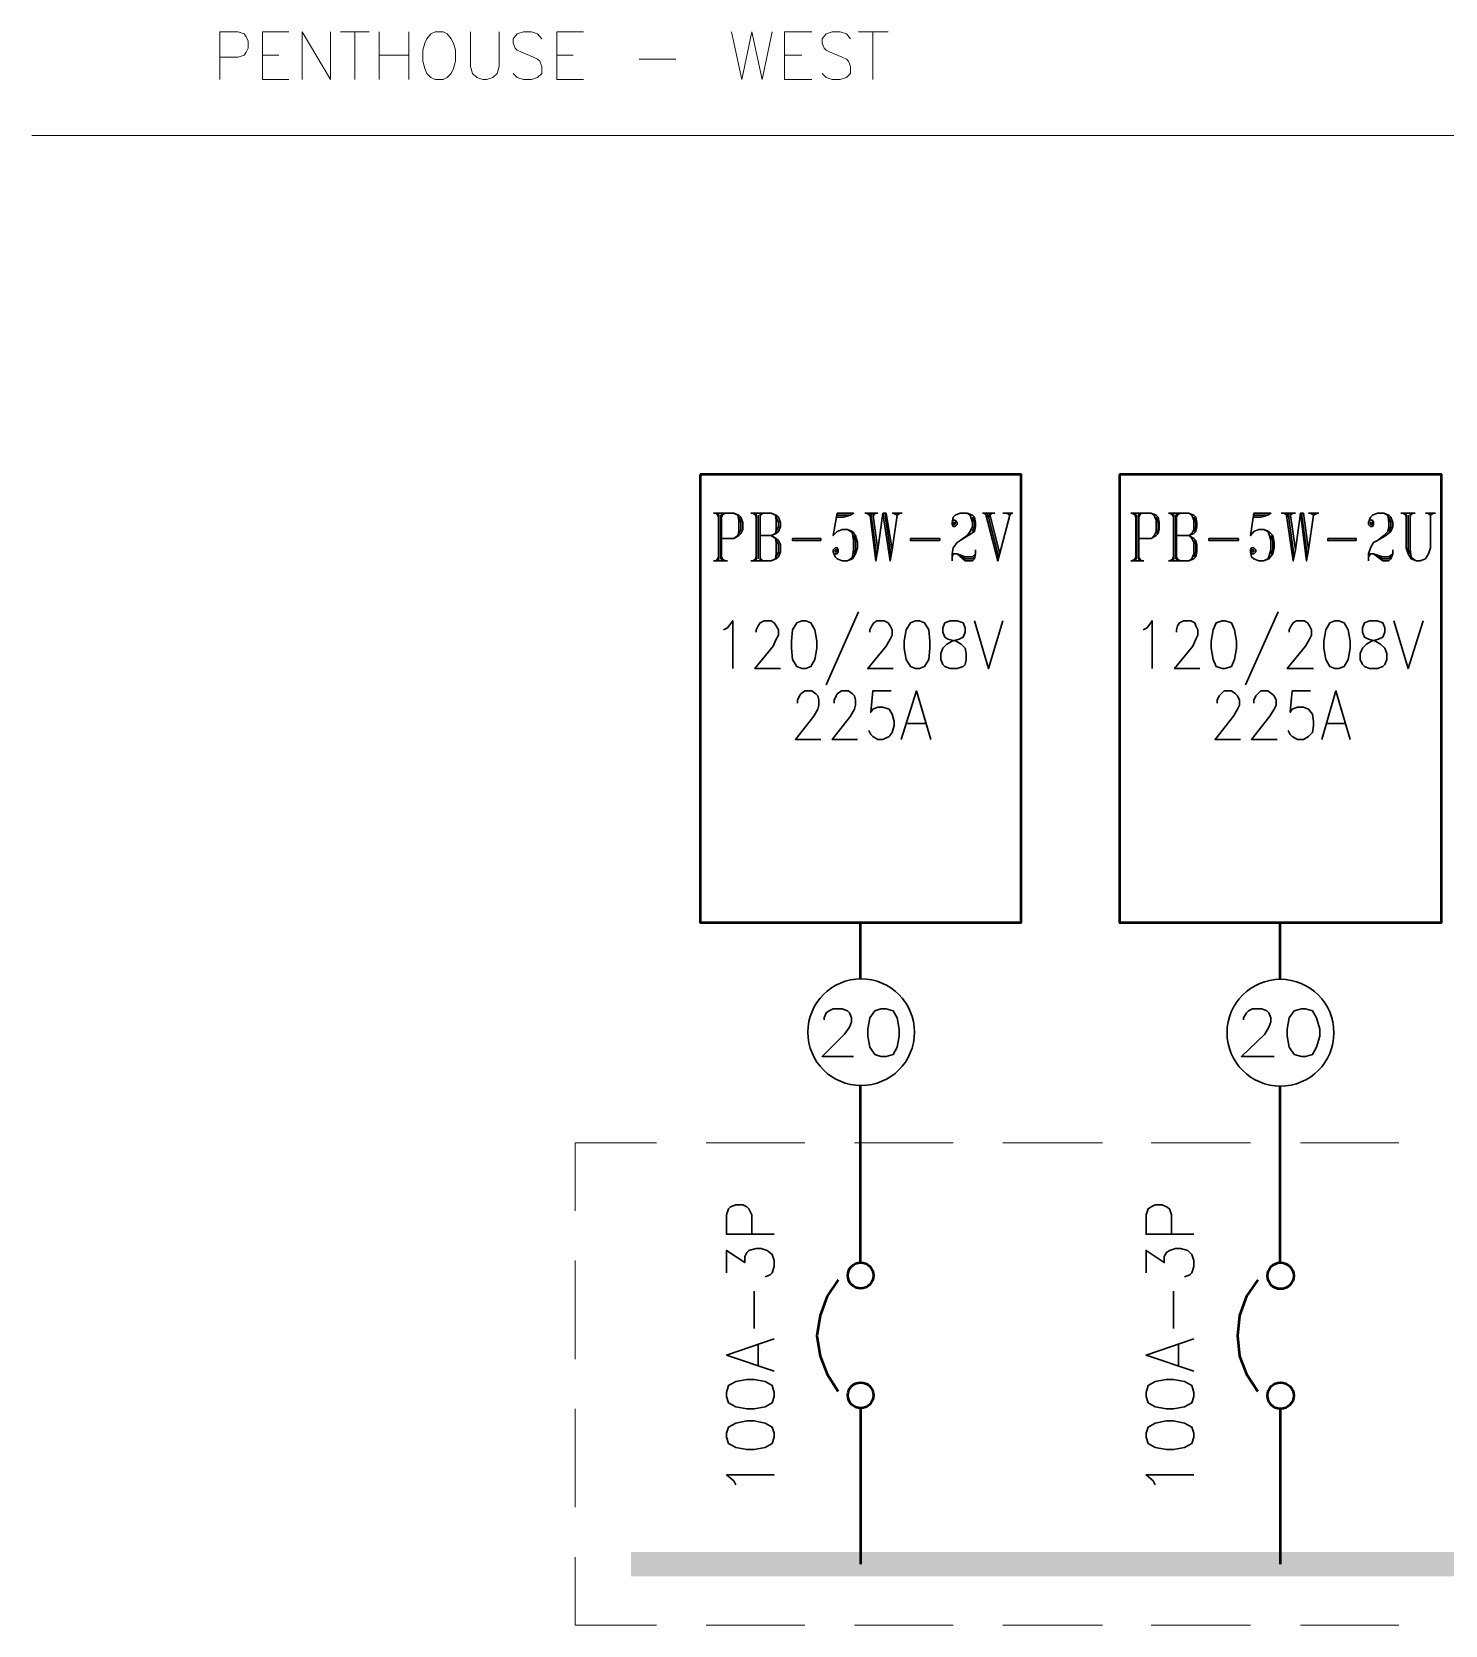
# Model space of a CAD drawing. Header units: inches. Extents: x 0.9 to 46, y 0.8 to 32.4.
# Drawn here: x 5.442 to 7.761, y 25.648 to 28.263 of the extents above; entities that cross this region are included whole.
import ezdxf

# ---------------------------------------------------------------- set-up
doc = ezdxf.new("R2010")
doc.units = ezdxf.units.IN
doc.header["$MEASUREMENT"] = 0
doc.layers.add('PDF_Geometry', color=7, linetype='Continuous')
doc.layers.add('PDF_Solid Fills', color=7, linetype='Continuous')

msp = doc.modelspace()

# ---------------------------------------------------------------- linework, layer by layer
at = {"layer": 'PDF_Geometry', "color": 8, "lineweight": 20, "true_color": 0x808080}
for points in [[(5.7499, 28.1845), (5.7499, 28.2628), (5.7799, 28.2628), (5.7899, 28.2595), (5.7932, 28.2545), (5.7966, 28.2478), (5.7966, 28.2362), (5.7932, 28.2295), (5.7899, 28.2245), (5.7799, 28.2212), (5.7499, 28.2212)], [(5.8632, 28.1845), (5.8199, 28.1845), (5.8199, 28.2628), (5.8632, 28.2628)], [(5.8849, 28.1845), (5.8849, 28.2628), (5.9316, 28.1845), (5.9316, 28.2628)], [(5.9482, 28.2628), (5.9949, 28.2628)], [(5.9716, 28.2628), (5.9716, 28.1845)], [(6.0115, 28.2628), (6.0115, 28.1845)], [(6.0599, 28.2628), (6.0599, 28.1845)], [(6.1616, 28.2628), (6.1616, 28.2061), (6.1649, 28.1945), (6.1716, 28.1878), (6.1816, 28.1845), (6.1882, 28.1845), (6.1982, 28.1878), (6.2049, 28.1945), (6.2082, 28.2061), (6.2082, 28.2628)], [(6.2782, 28.2512), (6.2715, 28.2595), (6.2616, 28.2628), (6.2482, 28.2628), (6.2382, 28.2595), (6.2316, 28.2512), (6.2316, 28.2445), (6.2349, 28.2362), (6.2382, 28.2328), (6.2449, 28.2295), (6.2649, 28.2212), (6.2715, 28.2178), (6.2749, 28.2145), (6.2782, 28.2061), (6.2782, 28.1945), (6.2715, 28.1878), (6.2616, 28.1845), (6.2482, 28.1845), (6.2382, 28.1878), (6.2316, 28.1945)], [(6.3466, 28.1845), (6.3032, 28.1845), (6.3032, 28.2628), (6.3466, 28.2628)], [(6.5899, 28.2628), (6.6066, 28.1845), (6.6232, 28.2628), (6.6399, 28.1845), (6.6566, 28.2628)], [(6.7215, 28.1845), (6.6766, 28.1845), (6.6766, 28.2628), (6.7215, 28.2628)], [(6.7849, 28.2512), (6.7782, 28.2595), (6.7682, 28.2628), (6.7549, 28.2628), (6.7449, 28.2595), (6.7382, 28.2512), (6.7382, 28.2445), (6.7415, 28.2362), (6.7449, 28.2328), (6.7515, 28.2295), (6.7715, 28.2212), (6.7782, 28.2178), (6.7816, 28.2145), (6.7849, 28.2061), (6.7849, 28.1945), (6.7782, 28.1878), (6.7682, 28.1845), (6.7549, 28.1845), (6.7449, 28.1878), (6.7382, 28.1945)], [(6.7982, 28.2628), (6.8465, 28.2628)], [(6.8215, 28.2628), (6.8215, 28.1845)], [(5.8199, 28.2245), (5.8466, 28.2245)], [(6.0115, 28.2245), (6.0599, 28.2245)], [(6.3032, 28.2245), (6.3299, 28.2245)], [(6.4382, 28.2178), (6.4982, 28.2178)], [(6.6766, 28.2245), (6.7049, 28.2245)], [(41.7374, 28.0928), (5.4416, 28.0928)]]:
    msp.add_lwpolyline(points, dxfattribs=at)
msp.add_lwpolyline([(6.1032, 28.2628), (6.0965, 28.2595), (6.0899, 28.2512), (6.0866, 28.2445), (6.0832, 28.2328), (6.0832, 28.2145), (6.0866, 28.2028), (6.0899, 28.1945), (6.0965, 28.1878), (6.1032, 28.1845), (6.1165, 28.1845), (6.1232, 28.1878), (6.1299, 28.1945), (6.1332, 28.2028), (6.1366, 28.2145), (6.1366, 28.2328), (6.1332, 28.2445), (6.1299, 28.2512), (6.1232, 28.2595), (6.1165, 28.2628)], close=True, dxfattribs=at)
at = {"layer": 'PDF_Geometry', "lineweight": 50}
for points in [[(6.5382, 27.5362), (6.5382, 26.8012), (7.0649, 26.8012), (7.0649, 27.5362)], [(7.2265, 27.5362), (7.2265, 26.8012), (7.7548, 26.8012), (7.7548, 27.5362)]]:
    msp.add_lwpolyline(points, close=True, dxfattribs=at)
at = {"layer": 'PDF_Geometry', "lineweight": 30}
for points in [[(6.5599, 27.4728), (6.5932, 27.4728), (6.6015, 27.4695), (6.6049, 27.4662), (6.6082, 27.4578), (6.6082, 27.4462), (6.6049, 27.4395), (6.6015, 27.4362), (6.5932, 27.4312), (6.5732, 27.4312)], [(6.5632, 27.4728), (6.5682, 27.4695)], [(6.5649, 27.4728), (6.5682, 27.4662)], [(6.5682, 27.4728), (6.5682, 27.3945)], [(6.5716, 27.4695), (6.5716, 27.3978)], [(6.5732, 27.4728), (6.5732, 27.3945)], [(6.5766, 27.4728), (6.5732, 27.4662)], [(6.5799, 27.4728), (6.5732, 27.4695)], [(6.5932, 27.4728), (6.5999, 27.4695), (6.6015, 27.4612), (6.6015, 27.4428), (6.5999, 27.4362), (6.5932, 27.4312)], [(6.6015, 27.4662), (6.6049, 27.4578), (6.6049, 27.4462), (6.6015, 27.4395)], [(6.6216, 27.4728), (6.6549, 27.4728), (6.6632, 27.4695), (6.6665, 27.4662), (6.6699, 27.4578), (6.6699, 27.4512), (6.6665, 27.4428), (6.6632, 27.4395), (6.6549, 27.4362), (6.6632, 27.4312), (6.6665, 27.4278), (6.6699, 27.4212), (6.6699, 27.4095), (6.6665, 27.4012), (6.6632, 27.3978), (6.6549, 27.3945), (6.6216, 27.3945)], [(6.6249, 27.4728), (6.6299, 27.4695)], [(6.6282, 27.4728), (6.6299, 27.4662)], [(6.6299, 27.4728), (6.6299, 27.3945)], [(6.6332, 27.4695), (6.6332, 27.3978)], [(6.6365, 27.4728), (6.6365, 27.3945)], [(6.6549, 27.4728), (6.6616, 27.4695), (6.6632, 27.4612), (6.6632, 27.4462), (6.6616, 27.4395), (6.6549, 27.4362), (6.6365, 27.4362)], [(6.6382, 27.4728), (6.6365, 27.4662)], [(6.6416, 27.4728), (6.6365, 27.4695)], [(6.6632, 27.4662), (6.6665, 27.4578), (6.6665, 27.4512), (6.6632, 27.4428)], [(6.7632, 27.4662), (6.7732, 27.4662), (6.7849, 27.4695), (6.7899, 27.4728), (6.7632, 27.4728), (6.7565, 27.4362), (6.7632, 27.4428), (6.7715, 27.4462), (6.7799, 27.4462), (6.7882, 27.4428), (6.7932, 27.4362), (6.7966, 27.4245), (6.7966, 27.4162), (6.7932, 27.4062), (6.7882, 27.3978), (6.7799, 27.3945), (6.7715, 27.3945), (6.7632, 27.3978), (6.7599, 27.4012), (6.7565, 27.4095), (6.7565, 27.4128), (6.7599, 27.4162), (6.7632, 27.4162), (6.7649, 27.4128), (6.7649, 27.4095), (6.7632, 27.4062), (6.7599, 27.4062)], [(6.7632, 27.4695), (6.7849, 27.4695)], [(6.8082, 27.4728), (6.8299, 27.4728)], [(6.8099, 27.4728), (6.8182, 27.4695)], [(6.8132, 27.4728), (6.8182, 27.4662)], [(6.8165, 27.4728), (6.8265, 27.3945), (6.8265, 27.4128), (6.8182, 27.4728)], [(6.8215, 27.4728), (6.8299, 27.4128), (6.8382, 27.4728), (6.8499, 27.3945), (6.8499, 27.4128), (6.8415, 27.4728)], [(6.8249, 27.4728), (6.8215, 27.4662)], [(6.8265, 27.4728), (6.8215, 27.4695)], [(6.8382, 27.4728), (6.8432, 27.4728), (6.8532, 27.4128), (6.8615, 27.4695)], [(6.8532, 27.4728), (6.8699, 27.4728)], [(6.8549, 27.4728), (6.8615, 27.4695), (6.8666, 27.4728)], [(6.9532, 27.4612), (6.9565, 27.4612), (6.9599, 27.4578), (6.9599, 27.4545), (6.9565, 27.4512), (6.9532, 27.4512), (6.9516, 27.4545), (6.9516, 27.4578), (6.9532, 27.4662), (6.9565, 27.4695), (6.9649, 27.4728), (6.9765, 27.4728), (6.9849, 27.4695), (6.9882, 27.4662), (6.9899, 27.4578), (6.9899, 27.4512), (6.9882, 27.4428), (6.9782, 27.4362), (6.9649, 27.4278), (6.9599, 27.4245), (6.9532, 27.4162), (6.9516, 27.4062), (6.9516, 27.3945)], [(6.9765, 27.4728), (6.9815, 27.4695), (6.9849, 27.4578), (6.9849, 27.4512), (6.9815, 27.4428), (6.9765, 27.4362), (6.9649, 27.4278)], [(6.9849, 27.4662), (6.9882, 27.4578), (6.9882, 27.4512), (6.9849, 27.4428)], [(7.0015, 27.4728), (7.0215, 27.4728)], [(7.0049, 27.4728), (7.0099, 27.4662)], [(7.0066, 27.4728), (7.0266, 27.3945), (7.0266, 27.4062), (7.0099, 27.4728)], [(7.0132, 27.4728), (7.0299, 27.4062)], [(7.0149, 27.4728), (7.0132, 27.4662)], [(7.0182, 27.4728), (7.0132, 27.4695)], [(7.0465, 27.4695), (7.0266, 27.3945)], [(7.0349, 27.4728), (7.0515, 27.4728)], [(7.0415, 27.4728), (7.0465, 27.4695), (7.0499, 27.4728)], [(7.2449, 27.4728), (7.2782, 27.4728), (7.2865, 27.4695), (7.2899, 27.4662), (7.2915, 27.4578), (7.2915, 27.4462), (7.2899, 27.4395), (7.2865, 27.4362), (7.2782, 27.4312), (7.2582, 27.4312)], [(7.2465, 27.4728), (7.2532, 27.4695)], [(7.2499, 27.4728), (7.2532, 27.4662)], [(7.2532, 27.4728), (7.2532, 27.3945)], [(7.2549, 27.4695), (7.2549, 27.3978)], [(7.2582, 27.4728), (7.2582, 27.3945)], [(7.2615, 27.4728), (7.2582, 27.4662)], [(7.2632, 27.4728), (7.2582, 27.4695)], [(7.2782, 27.4728), (7.2832, 27.4695), (7.2865, 27.4612), (7.2865, 27.4428), (7.2832, 27.4362), (7.2782, 27.4312)], [(7.2865, 27.4662), (7.2899, 27.4578), (7.2899, 27.4462), (7.2865, 27.4395)], [(7.3065, 27.4728), (7.3399, 27.4728), (7.3482, 27.4695), (7.3515, 27.4662), (7.3532, 27.4578), (7.3532, 27.4512), (7.3515, 27.4428), (7.3482, 27.4395), (7.3399, 27.4362), (7.3482, 27.4312), (7.3515, 27.4278), (7.3532, 27.4212), (7.3532, 27.4095), (7.3515, 27.4012), (7.3482, 27.3978), (7.3399, 27.3945), (7.3065, 27.3945)], [(7.3082, 27.4728), (7.3149, 27.4695)], [(7.3115, 27.4728), (7.3149, 27.4662)], [(7.3149, 27.4728), (7.3149, 27.3945)], [(7.3182, 27.4695), (7.3182, 27.3978)], [(7.3199, 27.4728), (7.3199, 27.3945)], [(7.3399, 27.4728), (7.3449, 27.4695), (7.3482, 27.4612), (7.3482, 27.4462), (7.3449, 27.4395), (7.3399, 27.4362), (7.3199, 27.4362)], [(7.3232, 27.4728), (7.3199, 27.4662)], [(7.3265, 27.4728), (7.3199, 27.4695)], [(7.3482, 27.4662), (7.3515, 27.4578), (7.3515, 27.4512), (7.3482, 27.4428)], [(7.4465, 27.4662), (7.4582, 27.4662), (7.4699, 27.4695), (7.4749, 27.4728), (7.4465, 27.4728), (7.4415, 27.4362), (7.4465, 27.4428), (7.4549, 27.4462), (7.4632, 27.4462), (7.4715, 27.4428), (7.4782, 27.4362), (7.4799, 27.4245), (7.4799, 27.4162), (7.4782, 27.4062), (7.4715, 27.3978), (7.4632, 27.3945), (7.4549, 27.3945), (7.4465, 27.3978), (7.4432, 27.4012), (7.4415, 27.4095), (7.4415, 27.4128), (7.4432, 27.4162), (7.4465, 27.4162), (7.4499, 27.4128), (7.4499, 27.4095), (7.4465, 27.4062), (7.4432, 27.4062)], [(7.4465, 27.4695), (7.4699, 27.4695)], [(7.4915, 27.4728), (7.5149, 27.4728)], [(7.4949, 27.4728), (7.5032, 27.4695)], [(7.4982, 27.4728), (7.5032, 27.4662)], [(7.4999, 27.4728), (7.5115, 27.3945), (7.5115, 27.4128), (7.5032, 27.4728)], [(7.5065, 27.4728), (7.5149, 27.4128), (7.5232, 27.4728), (7.5332, 27.3945), (7.5332, 27.4128), (7.5249, 27.4728)], [(7.5082, 27.4728), (7.5065, 27.4662)], [(7.5115, 27.4728), (7.5065, 27.4695)], [(7.5232, 27.4728), (7.5282, 27.4728), (7.5365, 27.4128), (7.5449, 27.4695)], [(7.5365, 27.4728), (7.5532, 27.4728)], [(7.5399, 27.4728), (7.5449, 27.4695), (7.5515, 27.4728)], [(7.6382, 27.4612), (7.6415, 27.4612), (7.6432, 27.4578), (7.6432, 27.4545), (7.6415, 27.4512), (7.6382, 27.4512), (7.6349, 27.4545), (7.6349, 27.4578), (7.6382, 27.4662), (7.6415, 27.4695), (7.6499, 27.4728), (7.6599, 27.4728), (7.6682, 27.4695), (7.6715, 27.4662), (7.6749, 27.4578), (7.6749, 27.4512), (7.6715, 27.4428), (7.6632, 27.4362), (7.6499, 27.4278), (7.6432, 27.4245), (7.6382, 27.4162), (7.6349, 27.4062), (7.6349, 27.3945)], [(7.6599, 27.4728), (7.6665, 27.4695), (7.6682, 27.4578), (7.6682, 27.4512), (7.6665, 27.4428), (7.6599, 27.4362), (7.6499, 27.4278)], [(7.6682, 27.4662), (7.6715, 27.4578), (7.6715, 27.4512), (7.6682, 27.4428)], [(7.6882, 27.4728), (7.7115, 27.4728)], [(7.6915, 27.4728), (7.6965, 27.4695)], [(7.6949, 27.4728), (7.6965, 27.4662)], [(7.6965, 27.4728), (7.6965, 27.4162), (7.6999, 27.4062), (7.7049, 27.3978), (7.7132, 27.3945), (7.7199, 27.3945), (7.7282, 27.3978), (7.7332, 27.4062), (7.7365, 27.4162), (7.7365, 27.4695)], [(7.6999, 27.4695), (7.6999, 27.4128), (7.7032, 27.4062)], [(7.7032, 27.4728), (7.7032, 27.4128), (7.7049, 27.4012), (7.7082, 27.3978), (7.7132, 27.3945)], [(7.7049, 27.4728), (7.7032, 27.4662)], [(7.7082, 27.4728), (7.7032, 27.4695)], [(7.7282, 27.4728), (7.7449, 27.4728)], [(7.7315, 27.4728), (7.7365, 27.4695), (7.7415, 27.4728)], [(6.6549, 27.4362), (6.6616, 27.4312), (6.6632, 27.4245), (6.6632, 27.4062), (6.6616, 27.3978), (6.6549, 27.3945)], [(6.7799, 27.4462), (6.7849, 27.4428), (6.7882, 27.4395), (6.7899, 27.4278), (6.7899, 27.4128), (6.7882, 27.4012), (6.7849, 27.3978), (6.7799, 27.3945)], [(6.7899, 27.4362), (6.7932, 27.4278), (6.7932, 27.4128), (6.7899, 27.4062)], [(7.3399, 27.4362), (7.3449, 27.4312), (7.3482, 27.4245), (7.3482, 27.4062), (7.3449, 27.3978), (7.3399, 27.3945)], [(7.4632, 27.4462), (7.4699, 27.4428), (7.4715, 27.4395), (7.4749, 27.4278), (7.4749, 27.4128), (7.4715, 27.4012), (7.4699, 27.3978), (7.4632, 27.3945)], [(7.4749, 27.4362), (7.4782, 27.4278), (7.4782, 27.4128), (7.4749, 27.4062)], [(6.6632, 27.4278), (6.6665, 27.4212), (6.6665, 27.4095), (6.6632, 27.4012)], [(6.8299, 27.4128), (6.8265, 27.3945)], [(6.8532, 27.4128), (6.8499, 27.3945)], [(6.9516, 27.4012), (6.9532, 27.4062), (6.9599, 27.4062), (6.9732, 27.4012), (6.9849, 27.4012), (6.9899, 27.4062)], [(6.9899, 27.4128), (6.9899, 27.4062), (6.9882, 27.3978), (6.9849, 27.3945), (6.9732, 27.3945), (6.9599, 27.4062), (6.9732, 27.3978), (6.9849, 27.3978), (6.9882, 27.4012)], [(7.3482, 27.4278), (7.3515, 27.4212), (7.3515, 27.4095), (7.3482, 27.4012)], [(7.5149, 27.4128), (7.5115, 27.3945)], [(7.5365, 27.4128), (7.5332, 27.3945)], [(7.6349, 27.4012), (7.6382, 27.4062), (7.6432, 27.4062), (7.6582, 27.4012), (7.6682, 27.4012), (7.6749, 27.4062)], [(7.6749, 27.4128), (7.6749, 27.4062), (7.6715, 27.3978), (7.6682, 27.3945), (7.6582, 27.3945), (7.6432, 27.4062), (7.6582, 27.3978), (7.6682, 27.3978), (7.6715, 27.4012)], [(6.5599, 27.3945), (6.5832, 27.3945)], [(6.5682, 27.3978), (6.5632, 27.3945)], [(6.5682, 27.4012), (6.5649, 27.3945)], [(6.5732, 27.4012), (6.5766, 27.3945)], [(6.5732, 27.3978), (6.5799, 27.3945)], [(6.6299, 27.3978), (6.6249, 27.3945)], [(6.6299, 27.4012), (6.6282, 27.3945)], [(6.6365, 27.4012), (6.6382, 27.3945)], [(6.6365, 27.3978), (6.6416, 27.3945)], [(7.2449, 27.3945), (7.2665, 27.3945)], [(7.2532, 27.3978), (7.2465, 27.3945)], [(7.2532, 27.4012), (7.2499, 27.3945)], [(7.2582, 27.4012), (7.2615, 27.3945)], [(7.2582, 27.3978), (7.2632, 27.3945)], [(7.3149, 27.3978), (7.3082, 27.3945)], [(7.3149, 27.4012), (7.3115, 27.3945)], [(7.3199, 27.4012), (7.3232, 27.3945)], [(7.3199, 27.3978), (7.3265, 27.3945)], [(6.7982, 27.3112), (6.7449, 27.1912)], [(7.4865, 27.3112), (7.4332, 27.1912)], [(6.5766, 27.2812), (6.5832, 27.2845), (6.5916, 27.2962), (6.5916, 27.2178)], [(6.6299, 27.2778), (6.6299, 27.2812), (6.6332, 27.2878), (6.6365, 27.2928), (6.6432, 27.2962), (6.6549, 27.2962), (6.6599, 27.2928), (6.6632, 27.2878), (6.6665, 27.2812), (6.6665, 27.2728), (6.6632, 27.2662), (6.6582, 27.2545), (6.6282, 27.2178), (6.6699, 27.2178)], [(6.8165, 27.2778), (6.8165, 27.2812), (6.8199, 27.2878), (6.8232, 27.2928), (6.8282, 27.2962), (6.8399, 27.2962), (6.8465, 27.2928), (6.8499, 27.2878), (6.8532, 27.2812), (6.8532, 27.2728), (6.8499, 27.2662), (6.8432, 27.2545), (6.8132, 27.2178), (6.8549, 27.2178)], [(6.9882, 27.2962), (7.0115, 27.2178), (7.0349, 27.2962)], [(7.2649, 27.2812), (7.2715, 27.2845), (7.2799, 27.2962), (7.2799, 27.2178)], [(7.3199, 27.2778), (7.3199, 27.2812), (7.3215, 27.2878), (7.3249, 27.2928), (7.3315, 27.2962), (7.3432, 27.2962), (7.3499, 27.2928), (7.3515, 27.2878), (7.3549, 27.2812), (7.3549, 27.2728), (7.3515, 27.2662), (7.3465, 27.2545), (7.3166, 27.2178), (7.3582, 27.2178)], [(7.5049, 27.2778), (7.5049, 27.2812), (7.5082, 27.2878), (7.5115, 27.2928), (7.5165, 27.2962), (7.5299, 27.2962), (7.5349, 27.2928), (7.5382, 27.2878), (7.5416, 27.2812), (7.5416, 27.2728), (7.5382, 27.2662), (7.5315, 27.2545), (7.5015, 27.2178), (7.5449, 27.2178)], [(7.6765, 27.2962), (7.6999, 27.2178), (7.7248, 27.2962)], [(6.6982, 27.1612), (6.6982, 27.1662), (6.7015, 27.1728), (6.7032, 27.1762), (6.7099, 27.1812), (6.7215, 27.1812), (6.7282, 27.1762), (6.7315, 27.1728), (6.7332, 27.1662), (6.7332, 27.1578), (6.7315, 27.1512), (6.7249, 27.1395), (6.6949, 27.1012), (6.7365, 27.1012)], [(6.7582, 27.1612), (6.7582, 27.1662), (6.7616, 27.1728), (6.7632, 27.1762), (6.7699, 27.1812), (6.7816, 27.1812), (6.7882, 27.1762), (6.7915, 27.1728), (6.7932, 27.1662), (6.7932, 27.1578), (6.7915, 27.1512), (6.7849, 27.1395), (6.7549, 27.1012), (6.7966, 27.1012)], [(6.8515, 27.1812), (6.8215, 27.1812), (6.8182, 27.1462), (6.8215, 27.1512), (6.8299, 27.1545), (6.8382, 27.1545), (6.8482, 27.1512), (6.8532, 27.1429), (6.8565, 27.1312), (6.8565, 27.1245), (6.8532, 27.1128), (6.8482, 27.1062), (6.8382, 27.1012), (6.8299, 27.1012), (6.8215, 27.1062), (6.8182, 27.1095), (6.8149, 27.1162)], [(6.8682, 27.1012), (6.8932, 27.1812), (6.9166, 27.1012)], [(7.3865, 27.1612), (7.3865, 27.1662), (7.3899, 27.1728), (7.3932, 27.1762), (7.3982, 27.1812), (7.4099, 27.1812), (7.4165, 27.1762), (7.4199, 27.1728), (7.4232, 27.1662), (7.4232, 27.1578), (7.4199, 27.1512), (7.4132, 27.1395), (7.3832, 27.1012), (7.4249, 27.1012)], [(7.4465, 27.1612), (7.4465, 27.1662), (7.4499, 27.1728), (7.4532, 27.1762), (7.4582, 27.1812), (7.4699, 27.1812), (7.4765, 27.1762), (7.4799, 27.1728), (7.4832, 27.1662), (7.4832, 27.1578), (7.4799, 27.1512), (7.4732, 27.1395), (7.4432, 27.1012), (7.4849, 27.1012)], [(7.5399, 27.1812), (7.5099, 27.1812), (7.5065, 27.1462), (7.5099, 27.1512), (7.5182, 27.1545), (7.5282, 27.1545), (7.5365, 27.1512), (7.5432, 27.1429), (7.5449, 27.1312), (7.5449, 27.1245), (7.5432, 27.1128), (7.5365, 27.1062), (7.5282, 27.1012), (7.5182, 27.1012), (7.5099, 27.1062), (7.5065, 27.1095), (7.5032, 27.1162)], [(7.5582, 27.1012), (7.5815, 27.1812), (7.6049, 27.1012)], [(6.8782, 27.1278), (6.9082, 27.1278)], [(7.5665, 27.1278), (7.5965, 27.1278)], [(6.7415, 26.6412), (6.7415, 26.6445), (6.7449, 26.6528), (6.7499, 26.6562), (6.7565, 26.6595), (6.7715, 26.6595), (6.7799, 26.6562), (6.7832, 26.6528), (6.7865, 26.6445), (6.7865, 26.6378), (6.7832, 26.6295), (6.7749, 26.6178), (6.7382, 26.5812), (6.7899, 26.5812)], [(7.4299, 26.6412), (7.4299, 26.6445), (7.4349, 26.6528), (7.4382, 26.6562), (7.4448, 26.6595), (7.4599, 26.6595), (7.4682, 26.6562), (7.4715, 26.6528), (7.4749, 26.6445), (7.4749, 26.6378), (7.4715, 26.6295), (7.4648, 26.6178), (7.4265, 26.5812), (7.4799, 26.5812)], [(6.6599, 26.2895), (6.5815, 26.2895), (6.5815, 26.3212), (6.5849, 26.3312), (6.5882, 26.3345), (6.5965, 26.3378), (6.6082, 26.3378), (6.6149, 26.3345), (6.6182, 26.3312), (6.6232, 26.3212), (6.6232, 26.2895)], [(7.3482, 26.2895), (7.2699, 26.2895), (7.2699, 26.3212), (7.2732, 26.3312), (7.2782, 26.3345), (7.2849, 26.3378), (7.2965, 26.3378), (7.3032, 26.3345), (7.3082, 26.3312), (7.3115, 26.3212), (7.3115, 26.2895)], [(6.5815, 26.2262), (6.5815, 26.2629), (6.6115, 26.2429), (6.6115, 26.2528), (6.6149, 26.2595), (6.6182, 26.2629), (6.6299, 26.2662), (6.6382, 26.2662), (6.6482, 26.2629), (6.6566, 26.2562), (6.6599, 26.2462), (6.6599, 26.2362), (6.6566, 26.2262), (6.6532, 26.2229), (6.6449, 26.2195)], [(7.2699, 26.2262), (7.2699, 26.2629), (7.2999, 26.2429), (7.2999, 26.2528), (7.3032, 26.2595), (7.3082, 26.2629), (7.3182, 26.2662), (7.3265, 26.2662), (7.3382, 26.2629), (7.3449, 26.2562), (7.3482, 26.2462), (7.3482, 26.2362), (7.3449, 26.2262), (7.3415, 26.2229), (7.3332, 26.2195)], [(6.6266, 26.1345), (6.6266, 26.1962)], [(7.3149, 26.1345), (7.3149, 26.1962)], [(6.6599, 26.0645), (6.5815, 26.0912), (6.6599, 26.1179)], [(6.6332, 26.0745), (6.6332, 26.1079)], [(7.3482, 26.0645), (7.2699, 26.0912), (7.3482, 26.1179)], [(7.3232, 26.0745), (7.3232, 26.1079)], [(6.5965, 25.8779), (6.5932, 25.8845), (6.5815, 25.8945), (6.6599, 25.8945)], [(7.2849, 25.8779), (7.2815, 25.8845), (7.2699, 25.8945), (7.3482, 25.8945)]]:
    msp.add_lwpolyline(points, dxfattribs=at)
for points in [[(6.9532, 27.4545), (6.9565, 27.4545), (6.9565, 27.4578), (6.9532, 27.4578)], [(7.6382, 27.4545), (7.6415, 27.4545), (7.6415, 27.4578), (7.6382, 27.4578)], [(6.7365, 27.4278), (6.6899, 27.4278), (6.6899, 27.4312), (6.7365, 27.4312)], [(6.9315, 27.4278), (6.8832, 27.4278), (6.8832, 27.4312), (6.9315, 27.4312)], [(7.4215, 27.4278), (7.3732, 27.4278), (7.3732, 27.4312), (7.4215, 27.4312)], [(7.6149, 27.4278), (7.5682, 27.4278), (7.5682, 27.4312), (7.6149, 27.4312)], [(6.7599, 27.4095), (6.7632, 27.4095), (6.7632, 27.4128), (6.7599, 27.4128)], [(7.4432, 27.4095), (7.4465, 27.4095), (7.4465, 27.4128), (7.4432, 27.4128)], [(6.7049, 27.2962), (6.6966, 27.2928), (6.6899, 27.2812), (6.6882, 27.2629), (6.6882, 27.2512), (6.6899, 27.2328), (6.6966, 27.2212), (6.7049, 27.2178), (6.7116, 27.2178), (6.7199, 27.2212), (6.7266, 27.2328), (6.7299, 27.2512), (6.7299, 27.2629), (6.7266, 27.2812), (6.7199, 27.2928), (6.7116, 27.2962)], [(6.8915, 27.2962), (6.8832, 27.2928), (6.8765, 27.2812), (6.8732, 27.2629), (6.8732, 27.2512), (6.8765, 27.2328), (6.8832, 27.2212), (6.8915, 27.2178), (6.8982, 27.2178), (6.9065, 27.2212), (6.9132, 27.2328), (6.9149, 27.2512), (6.9149, 27.2629), (6.9132, 27.2812), (6.9065, 27.2928), (6.8982, 27.2962)], [(6.9482, 27.2962), (6.9399, 27.2928), (6.9365, 27.2845), (6.9365, 27.2778), (6.9399, 27.2695), (6.9449, 27.2662), (6.9582, 27.2629), (6.9665, 27.2578), (6.9732, 27.2512), (6.9749, 27.2428), (6.9749, 27.2328), (6.9732, 27.2245), (6.9699, 27.2212), (6.9599, 27.2178), (6.9482, 27.2178), (6.9399, 27.2212), (6.9365, 27.2245), (6.9332, 27.2328), (6.9332, 27.2428), (6.9365, 27.2512), (6.9432, 27.2578), (6.9516, 27.2629), (6.9632, 27.2662), (6.9699, 27.2695), (6.9732, 27.2778), (6.9732, 27.2845), (6.9699, 27.2928), (6.9599, 27.2962)], [(7.3949, 27.2962), (7.3849, 27.2928), (7.3799, 27.2812), (7.3765, 27.2629), (7.3765, 27.2512), (7.3799, 27.2328), (7.3849, 27.2212), (7.3949, 27.2178), (7.3999, 27.2178), (7.4099, 27.2212), (7.4149, 27.2328), (7.4182, 27.2512), (7.4182, 27.2629), (7.4149, 27.2812), (7.4099, 27.2928), (7.3999, 27.2962)], [(7.5799, 27.2962), (7.5715, 27.2928), (7.5649, 27.2812), (7.5615, 27.2629), (7.5615, 27.2512), (7.5649, 27.2328), (7.5715, 27.2212), (7.5799, 27.2178), (7.5865, 27.2178), (7.5949, 27.2212), (7.6015, 27.2328), (7.6049, 27.2512), (7.6049, 27.2629), (7.6015, 27.2812), (7.5949, 27.2928), (7.5865, 27.2962)], [(7.6365, 27.2962), (7.6282, 27.2928), (7.6249, 27.2845), (7.6249, 27.2778), (7.6282, 27.2695), (7.6349, 27.2662), (7.6465, 27.2629), (7.6548, 27.2578), (7.6615, 27.2512), (7.6649, 27.2428), (7.6649, 27.2328), (7.6615, 27.2245), (7.6582, 27.2212), (7.6499, 27.2178), (7.6365, 27.2178), (7.6282, 27.2212), (7.6249, 27.2245), (7.6215, 27.2328), (7.6215, 27.2428), (7.6249, 27.2512), (7.6315, 27.2578), (7.6399, 27.2629), (7.6515, 27.2662), (7.6582, 27.2695), (7.6615, 27.2778), (7.6615, 27.2845), (7.6582, 27.2928), (7.6499, 27.2962)], [(6.8349, 26.6595), (6.8249, 26.6562), (6.8165, 26.6445), (6.8132, 26.6262), (6.8132, 26.6145), (6.8165, 26.5962), (6.8249, 26.5845), (6.8349, 26.5812), (6.8432, 26.5812), (6.8549, 26.5845), (6.8615, 26.5962), (6.8649, 26.6145), (6.8649, 26.6262), (6.8615, 26.6445), (6.8549, 26.6562), (6.8432, 26.6595)], [(7.5249, 26.6595), (7.5132, 26.6562), (7.5049, 26.6445), (7.5015, 26.6262), (7.5015, 26.6145), (7.5049, 26.5962), (7.5132, 26.5845), (7.5249, 26.5812), (7.5315, 26.5812), (7.5432, 26.5845), (7.5498, 26.5962), (7.5549, 26.6145), (7.5549, 26.6262), (7.5498, 26.6445), (7.5432, 26.6562), (7.5315, 26.6595)], [(6.5815, 26.0229), (6.5849, 26.0128), (6.5965, 26.0062), (6.6149, 26.0029), (6.6266, 26.0029), (6.6449, 26.0062), (6.6566, 26.0128), (6.6599, 26.0229), (6.6599, 26.0295), (6.6566, 26.0412), (6.6449, 26.0478), (6.6266, 26.0512), (6.6149, 26.0512), (6.5965, 26.0478), (6.5849, 26.0412), (6.5815, 26.0295)], [(7.2699, 26.0229), (7.2732, 26.0128), (7.2849, 26.0062), (7.3032, 26.0029), (7.3149, 26.0029), (7.3332, 26.0062), (7.3449, 26.0128), (7.3482, 26.0229), (7.3482, 26.0295), (7.3449, 26.0412), (7.3332, 26.0478), (7.3149, 26.0512), (7.3032, 26.0512), (7.2849, 26.0478), (7.2732, 26.0412), (7.2699, 26.0295)], [(6.5815, 25.9562), (6.5849, 25.9462), (6.5965, 25.9395), (6.6149, 25.9362), (6.6266, 25.9362), (6.6449, 25.9395), (6.6566, 25.9462), (6.6599, 25.9562), (6.6599, 25.9629), (6.6566, 25.9729), (6.6449, 25.9795), (6.6266, 25.9829), (6.6149, 25.9829), (6.5965, 25.9795), (6.5849, 25.9729), (6.5815, 25.9629)], [(7.2699, 25.9562), (7.2732, 25.9462), (7.2849, 25.9395), (7.3032, 25.9362), (7.3149, 25.9362), (7.3332, 25.9395), (7.3449, 25.9462), (7.3482, 25.9562), (7.3482, 25.9629), (7.3449, 25.9729), (7.3332, 25.9795), (7.3149, 25.9829), (7.3032, 25.9829), (7.2849, 25.9795), (7.2732, 25.9729), (7.2699, 25.9629)]]:
    msp.add_lwpolyline(points, close=True, dxfattribs=at)
at = {"layer": 'PDF_Geometry', "lineweight": 50}
for points in [[(6.8016, 26.7079), (6.8016, 26.8012)], [(7.4899, 26.7079), (7.4899, 26.8012)], [(6.8016, 26.2429), (6.8016, 26.5328)], [(7.4899, 26.2429), (7.4899, 26.5328)], [(6.7649, 26.2145), (6.7466, 26.1878), (6.7349, 26.1562), (6.7299, 26.1229), (6.7349, 26.0895), (6.7466, 26.0595), (6.7649, 26.0312)], [(7.4532, 26.2145), (7.4349, 26.1878), (7.4232, 26.1562), (7.4199, 26.1229), (7.4232, 26.0895), (7.4349, 26.0595), (7.4532, 26.0312)], [(6.8016, 26.0029), (6.8016, 25.7479)], [(7.4899, 26.0029), (7.4899, 25.7479)]]:
    msp.add_lwpolyline(points, dxfattribs=at)
at = {"layer": 'PDF_Geometry', "lineweight": 9}
for points in [[(6.3332, 26.3279), (6.3332, 26.4395), (6.4666, 26.4395)], [(6.5482, 26.4395), (6.7099, 26.4395)], [(6.7915, 26.4395), (6.9532, 26.4395)], [(7.0349, 26.4395), (7.1982, 26.4395)], [(7.2782, 26.4395), (7.4415, 26.4395)], [(7.5232, 26.4395), (7.6849, 26.4395)], [(6.3332, 26.0845), (6.3332, 26.2462)], [(6.3332, 25.8412), (6.3332, 26.0029)], [(6.4666, 25.6478), (6.3332, 25.6478), (6.3332, 25.7595)], [(6.7099, 25.6478), (6.5482, 25.6478)], [(6.9532, 25.6478), (6.7915, 25.6478)], [(7.1982, 25.6478), (7.0349, 25.6478)], [(7.4415, 25.6478), (7.2782, 25.6478)], [(7.6849, 25.6478), (7.5232, 25.6478)]]:
    msp.add_lwpolyline(points, dxfattribs=at)
at = {"layer": 'PDF_Geometry', "lineweight": 30}
for centre, radius in [((6.8024, 26.621), 0.0875), ((7.4905, 26.6201), 0.0877)]:
    msp.add_circle(centre, radius, dxfattribs=at)
at = {"layer": 'PDF_Geometry', "lineweight": 50}
for centre, radius in [((6.8015, 26.2217), 0.0211), ((7.4907, 26.2212), 0.0216), ((6.8015, 26.0251), 0.0211), ((7.4907, 26.0246), 0.0216)]:
    msp.add_circle(centre, radius, dxfattribs=at)
at = {"layer": 'PDF_Solid Fills', "color": 8, "lineweight": 9, "true_color": 0x808080, "transparency": 33554559}
for points in [[(17.5097, 25.7279), (17.5097, 25.7678), (6.4249, 25.7279)], [(17.5097, 25.7678), (6.4249, 25.7279), (6.4249, 25.7678)]]:
    msp.add_solid(points, dxfattribs=at)

doc.saveas('drawing.dxf')
